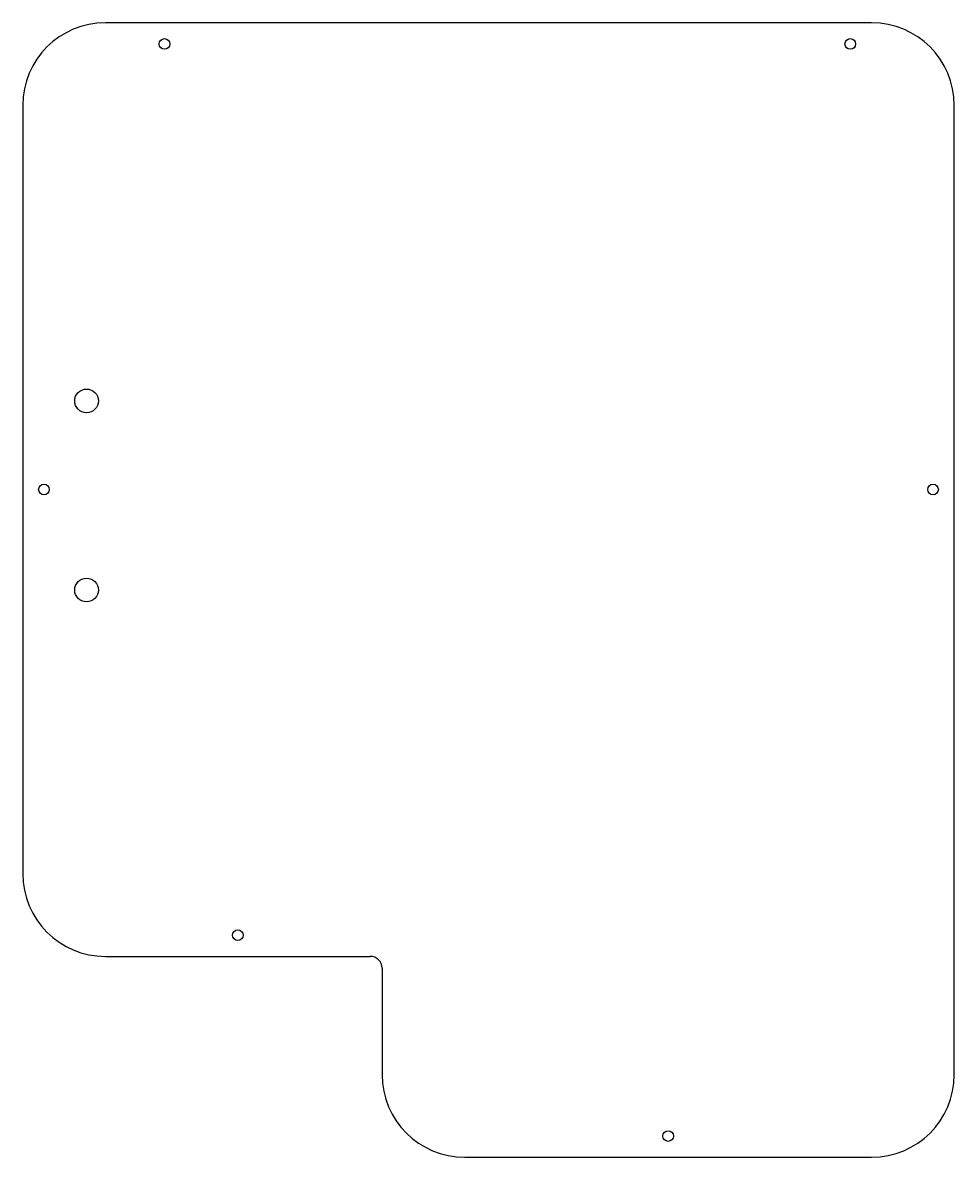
# Model space of a CAD drawing. Header units: millimetres. Extents: x 15 to 409, y -485 to -5.
import ezdxf

# ---------------------------------------------------------------- set-up
doc = ezdxf.new("R2010")
doc.units = ezdxf.units.MM

msp = doc.modelspace()

# ---------------------------------------------------------------- linework, layer by layer
at = {"color": 7, "linetype": 'Continuous'}
for p, q in [((374, -5), (50, -5)), ((15, -40), (15, -145)), ((409, -450), (409, -40)), ((15, -145), (15, -265)), ((15, -265), (15, -365)), ((50, -400), (162, -400)), ((167, -405), (167, -450)), ((202, -485), (374, -485))]:
    msp.add_line(p, q, dxfattribs=at)
for centre, radius in [((75, -14), 2.25), ((365, -14), 2.25), ((42, -165), 5), ((35, -169.49), 0), ((24, -202.5), 2.25), ((400, -202.5), 2.25), ((42, -245), 5), ((35, -240.51), 0), ((106, -391), 2.25), ((288, -476), 2.25)]:
    msp.add_circle(centre, radius, dxfattribs=at)
for centre, radius, start, end in [((50, -40), 35, 90, 180), ((374, -40), 35, 0, 90), ((50, -365), 35, 180, 270), ((162, -405), 5, 0, 90), ((202, -450), 35, 180, 270), ((374, -450), 35, 270, 0)]:
    msp.add_arc(centre, radius, start, end, dxfattribs=at)

doc.saveas('drawing.dxf')
